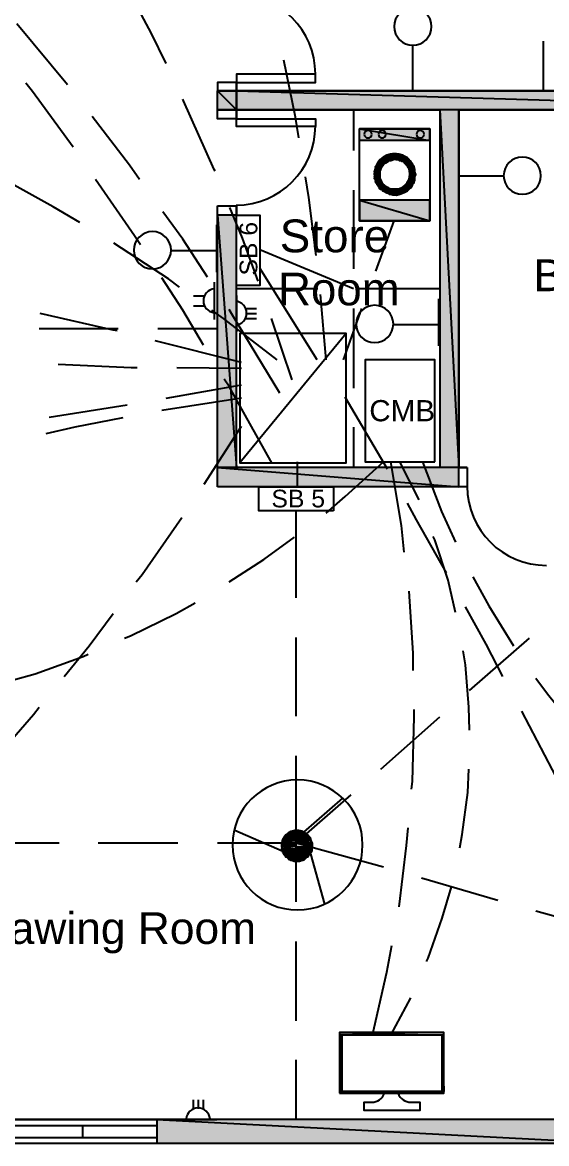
# Model space of a CAD drawing. Header units: millimetres. Extents: x 68 to 342, y 10 to 204.
# Drawn here: x 133.1 to 159.9, y 115.6 to 172.9 of the extents above; entities that cross this region are included whole.
import ezdxf

# ---------------------------------------------------------------- set-up
doc = ezdxf.new("R2010")
doc.units = ezdxf.units.MM
doc.styles.add('Arial$001H0', font='arial.ttf')

msp = doc.modelspace()

# ---------------------------------------------------------------- hatches: boundary and pattern name
at = {"true_color": 0x000008}
h = msp.add_hatch(color=8, dxfattribs=at)
h.paths.add_polyline_path([(144.051, 169.415), (143.077, 169.415), (144.051, 168.442)])
h.paths.add_polyline_path([(143.077, 169.415), (144.051, 168.442), (143.077, 168.442)])
h = msp.add_hatch(color=8, dxfattribs=at)
h.paths.add_polyline_path([(176.648, 169.415), (144.051, 169.415), (176.648, 168.442)])
h.paths.add_polyline_path([(144.051, 169.415), (176.648, 168.442), (144.051, 168.442)])
h = msp.add_hatch(color=8, dxfattribs=at)
h.paths.add_polyline_path([(155.396, 168.442), (154.423, 168.442), (155.396, 150.154)])
h.paths.add_polyline_path([(154.423, 168.442), (155.396, 150.154), (154.423, 150.154)])
at = {"true_color": 0x000007}
h = msp.add_hatch(color=7, dxfattribs=at)
h.paths.add_polyline_path([(153.915, 167.468), (150.316, 167.468), (153.915, 166.875)])
h.paths.add_polyline_path([(150.316, 167.468), (153.915, 166.875), (150.316, 166.875)])
h = msp.add_hatch(color=7, dxfattribs=at)
h.paths.add_polyline_path([(152.221, 166.198), (152.01, 166.198), (152.391, 166.156)])
h.paths.add_polyline_path([(152.01, 166.198), (152.391, 166.156), (151.84, 166.156)])
h = msp.add_hatch(color=7, dxfattribs=at)
h.paths.add_polyline_path([(151.544, 165.648), (151.205, 165.648), (151.459, 165.521)])
h.paths.add_polyline_path([(151.205, 165.648), (151.459, 165.521), (151.163, 165.521)])
h = msp.add_hatch(color=7, dxfattribs=at)
h.paths.add_polyline_path([(151.586, 165.69), (151.248, 165.69), (151.544, 165.648)])
h.paths.add_polyline_path([(151.248, 165.69), (151.544, 165.648), (151.205, 165.648)])
h = msp.add_hatch(color=7, dxfattribs=at)
h.paths.add_polyline_path([(151.671, 165.732), (151.29, 165.732), (151.586, 165.69)])
h.paths.add_polyline_path([(151.29, 165.732), (151.586, 165.69), (151.248, 165.69)])
h = msp.add_hatch(color=7, dxfattribs=at)
h.paths.add_polyline_path([(151.798, 165.817), (151.332, 165.817), (151.671, 165.732)])
h.paths.add_polyline_path([(151.332, 165.817), (151.671, 165.732), (151.29, 165.732)])
h = msp.add_hatch(color=7, dxfattribs=at)
h.paths.add_polyline_path([(151.925, 165.859), (151.375, 165.859), (151.84, 165.859)])
h.paths.add_polyline_path([(151.375, 165.859), (151.84, 165.859), (151.332, 165.859)])
h = msp.add_hatch(color=7, dxfattribs=at)
h.paths.add_polyline_path([(151.84, 165.859), (151.332, 165.859), (151.798, 165.817)])
h.paths.add_polyline_path([(151.332, 165.859), (151.798, 165.817), (151.332, 165.817)])
h = msp.add_hatch(color=7, dxfattribs=at)
h.paths.add_polyline_path([(152.052, 165.902), (151.417, 165.902), (151.925, 165.859)])
h.paths.add_polyline_path([(151.417, 165.902), (151.925, 165.859), (151.375, 165.859)])
h = msp.add_hatch(color=7, dxfattribs=at)
h.paths.add_polyline_path([(152.772, 165.986), (151.502, 165.986), (152.856, 165.902)])
h.paths.add_polyline_path([(151.502, 165.986), (152.856, 165.902), (151.417, 165.902)])
h = msp.add_hatch(color=7, dxfattribs=at)
h.paths.add_polyline_path([(152.602, 166.071), (151.671, 166.071), (152.772, 165.986)])
h.paths.add_polyline_path([(151.671, 166.071), (152.772, 165.986), (151.502, 165.986)])
h = msp.add_hatch(color=7, dxfattribs=at)
h.paths.add_polyline_path([(152.391, 166.156), (151.84, 166.156), (152.602, 166.071)])
h.paths.add_polyline_path([(151.84, 166.156), (152.602, 166.071), (151.671, 166.071)])
h = msp.add_hatch(color=7, dxfattribs=at)
h.paths.add_polyline_path([(152.856, 165.902), (152.179, 165.902), (152.856, 165.859)])
h.paths.add_polyline_path([(152.179, 165.902), (152.856, 165.859), (152.348, 165.859)])
h = msp.add_hatch(color=7, dxfattribs=at)
h.paths.add_polyline_path([(152.856, 165.859), (152.348, 165.859), (152.899, 165.859)])
h.paths.add_polyline_path([(152.348, 165.859), (152.899, 165.859), (152.391, 165.859)])
h = msp.add_hatch(color=7, dxfattribs=at)
h.paths.add_polyline_path([(152.899, 165.859), (152.391, 165.859), (152.941, 165.817)])
h.paths.add_polyline_path([(152.391, 165.859), (152.941, 165.817), (152.475, 165.817)])
h = msp.add_hatch(color=7, dxfattribs=at)
h.paths.add_polyline_path([(152.941, 165.817), (152.475, 165.817), (152.983, 165.732)])
h.paths.add_polyline_path([(152.475, 165.817), (152.983, 165.732), (152.602, 165.732)])
h = msp.add_hatch(color=7, dxfattribs=at)
h.paths.add_polyline_path([(152.983, 165.732), (152.602, 165.732), (153.026, 165.69)])
h.paths.add_polyline_path([(152.602, 165.732), (153.026, 165.69), (152.645, 165.69)])
h = msp.add_hatch(color=7, dxfattribs=at)
h.paths.add_polyline_path([(153.026, 165.69), (152.645, 165.69), (153.026, 165.648)])
h.paths.add_polyline_path([(152.645, 165.69), (153.026, 165.648), (152.687, 165.648)])
h = msp.add_hatch(color=7, dxfattribs=at)
h.paths.add_polyline_path([(153.026, 165.648), (152.687, 165.648), (153.11, 165.521)])
h.paths.add_polyline_path([(152.687, 165.648), (153.11, 165.521), (152.772, 165.521)])
h = msp.add_hatch(color=7, dxfattribs=at)
h.paths.add_polyline_path([(151.417, 165.394), (151.121, 165.394), (151.375, 165.309)])
h.paths.add_polyline_path([(151.121, 165.394), (151.375, 165.309), (151.078, 165.309)])
h = msp.add_hatch(color=7, dxfattribs=at)
h.paths.add_polyline_path([(151.375, 165.309), (151.078, 165.309), (151.375, 165.267)])
h.paths.add_polyline_path([(151.078, 165.309), (151.375, 165.267), (151.078, 165.267)])
h = msp.add_hatch(color=7, dxfattribs=at)
h.paths.add_polyline_path([(151.375, 165.267), (151.078, 165.267), (151.375, 165.14)])
h.paths.add_polyline_path([(151.078, 165.267), (151.375, 165.14), (151.078, 165.14)])
h = msp.add_hatch(color=7, dxfattribs=at)
h.paths.add_polyline_path([(151.375, 165.14), (151.078, 165.14), (151.375, 165.013)])
h.paths.add_polyline_path([(151.078, 165.14), (151.375, 165.013), (151.078, 165.013)])
h = msp.add_hatch(color=7, dxfattribs=at)
h.paths.add_polyline_path([(151.459, 165.521), (151.163, 165.521)])
h.paths.add_polyline_path([(151.163, 165.521), (151.459, 165.521), (151.121, 165.521)])
h = msp.add_hatch(color=7, dxfattribs=at)
h.paths.add_polyline_path([(151.459, 165.521), (151.121, 165.521), (151.417, 165.394)])
h.paths.add_polyline_path([(151.121, 165.521), (151.417, 165.394), (151.121, 165.394)])
h = msp.add_hatch(color=7, dxfattribs=at)
h.paths.add_polyline_path([(153.11, 165.521), (152.772, 165.521), (153.153, 165.394)])
h.paths.add_polyline_path([(152.772, 165.521), (153.153, 165.394), (152.856, 165.394)])
h = msp.add_hatch(color=7, dxfattribs=at)
h.paths.add_polyline_path([(153.153, 165.394), (152.856, 165.394), (153.153, 165.309)])
h.paths.add_polyline_path([(152.856, 165.394), (153.153, 165.309), (152.856, 165.309)])
h = msp.add_hatch(color=7, dxfattribs=at)
h.paths.add_polyline_path([(153.153, 165.309), (152.856, 165.309), (153.153, 165.267)])
h.paths.add_polyline_path([(152.856, 165.309), (153.153, 165.267), (152.856, 165.267)])
h = msp.add_hatch(color=7, dxfattribs=at)
h.paths.add_polyline_path([(153.153, 165.267), (152.856, 165.267), (153.195, 165.14)])
h.paths.add_polyline_path([(152.856, 165.267), (153.195, 165.14), (152.899, 165.14)])
h = msp.add_hatch(color=7, dxfattribs=at)
h.paths.add_polyline_path([(153.195, 165.14), (152.899, 165.14), (153.153, 165.013)])
h.paths.add_polyline_path([(152.899, 165.14), (153.153, 165.013), (152.856, 165.013)])
h = msp.add_hatch(color=7, dxfattribs=at)
h.paths.add_polyline_path([(151.375, 165.013), (151.078, 165.013), (151.375, 164.928)])
h.paths.add_polyline_path([(151.078, 165.013), (151.375, 164.928), (151.078, 164.928)])
h = msp.add_hatch(color=7, dxfattribs=at)
h.paths.add_polyline_path([(151.375, 164.928), (151.078, 164.928), (151.417, 164.843)])
h.paths.add_polyline_path([(151.078, 164.928), (151.417, 164.843), (151.121, 164.843)])
h = msp.add_hatch(color=7, dxfattribs=at)
h.paths.add_polyline_path([(151.417, 164.843), (151.121, 164.843), (151.459, 164.759)])
h.paths.add_polyline_path([(151.121, 164.843), (151.459, 164.759), (151.121, 164.759)])
h = msp.add_hatch(color=7, dxfattribs=at)
h.paths.add_polyline_path([(151.459, 164.759), (151.121, 164.759), (151.459, 164.716)])
h.paths.add_polyline_path([(151.121, 164.759), (151.459, 164.716), (151.163, 164.716)])
h = msp.add_hatch(color=7, dxfattribs=at)
h.paths.add_polyline_path([(151.459, 164.716), (151.163, 164.716), (151.544, 164.632)])
h.paths.add_polyline_path([(151.163, 164.716), (151.544, 164.632), (151.205, 164.632)])
h = msp.add_hatch(color=7, dxfattribs=at)
h.paths.add_polyline_path([(151.544, 164.632), (151.205, 164.632), (151.586, 164.589)])
h.paths.add_polyline_path([(151.205, 164.632), (151.586, 164.589), (151.248, 164.589)])
h = msp.add_hatch(color=7, dxfattribs=at)
h.paths.add_polyline_path([(151.586, 164.589), (151.248, 164.589), (151.671, 164.505)])
h.paths.add_polyline_path([(151.248, 164.589), (151.671, 164.505), (151.29, 164.505)])
h = msp.add_hatch(color=7, dxfattribs=at)
h.paths.add_polyline_path([(151.671, 164.505), (151.29, 164.505), (151.798, 164.462)])
h.paths.add_polyline_path([(151.29, 164.505), (151.798, 164.462), (151.332, 164.462)])
h = msp.add_hatch(color=7, dxfattribs=at)
h.paths.add_polyline_path([(151.798, 164.462), (151.332, 164.462), (151.84, 164.42)])
h.paths.add_polyline_path([(151.332, 164.462), (151.84, 164.42), (151.332, 164.42)])
h = msp.add_hatch(color=7, dxfattribs=at)
h.paths.add_polyline_path([(152.941, 164.462), (152.475, 164.462), (152.899, 164.42)])
h.paths.add_polyline_path([(152.475, 164.462), (152.899, 164.42), (152.391, 164.42)])
h = msp.add_hatch(color=7, dxfattribs=at)
h.paths.add_polyline_path([(152.983, 164.505), (152.602, 164.505), (152.941, 164.462)])
h.paths.add_polyline_path([(152.602, 164.505), (152.941, 164.462), (152.475, 164.462)])
h = msp.add_hatch(color=7, dxfattribs=at)
h.paths.add_polyline_path([(153.026, 164.589), (152.645, 164.589), (152.983, 164.505)])
h.paths.add_polyline_path([(152.645, 164.589), (152.983, 164.505), (152.602, 164.505)])
h = msp.add_hatch(color=7, dxfattribs=at)
h.paths.add_polyline_path([(153.026, 164.632), (152.687, 164.632), (153.026, 164.589)])
h.paths.add_polyline_path([(152.687, 164.632), (153.026, 164.589), (152.645, 164.589)])
h = msp.add_hatch(color=7, dxfattribs=at)
h.paths.add_polyline_path([(153.11, 164.716), (152.772, 164.716), (153.026, 164.632)])
h.paths.add_polyline_path([(152.772, 164.716), (153.026, 164.632), (152.687, 164.632)])
h = msp.add_hatch(color=7, dxfattribs=at)
h.paths.add_polyline_path([(153.153, 164.843), (152.856, 164.843), (153.11, 164.759)])
h.paths.add_polyline_path([(152.856, 164.843), (153.11, 164.759), (152.772, 164.759)])
h = msp.add_hatch(color=7, dxfattribs=at)
h.paths.add_polyline_path([(153.11, 164.759), (152.772, 164.759), (153.11, 164.716)])
h.paths.add_polyline_path([(152.772, 164.759), (153.11, 164.716), (152.772, 164.716)])
h = msp.add_hatch(color=7, dxfattribs=at)
h.paths.add_polyline_path([(153.153, 165.013), (152.856, 165.013), (153.153, 164.928)])
h.paths.add_polyline_path([(152.856, 165.013), (153.153, 164.928), (152.856, 164.928)])
h = msp.add_hatch(color=7, dxfattribs=at)
h.paths.add_polyline_path([(153.153, 164.928), (152.856, 164.928), (153.153, 164.843)])
h.paths.add_polyline_path([(152.856, 164.928), (153.153, 164.843), (152.856, 164.843)])
h = msp.add_hatch(color=7, dxfattribs=at)
h.paths.add_polyline_path([(151.84, 164.42), (151.332, 164.42), (151.925, 164.378)])
h.paths.add_polyline_path([(151.332, 164.42), (151.925, 164.378), (151.375, 164.378)])
h = msp.add_hatch(color=7, dxfattribs=at)
h.paths.add_polyline_path([(151.925, 164.378), (151.375, 164.378), (152.052, 164.378)])
h.paths.add_polyline_path([(151.375, 164.378), (152.052, 164.378), (151.417, 164.378)])
h = msp.add_hatch(color=7, dxfattribs=at)
h.paths.add_polyline_path([(152.856, 164.378), (151.417, 164.378), (152.772, 164.293)])
h.paths.add_polyline_path([(151.417, 164.378), (152.772, 164.293), (151.502, 164.293)])
h = msp.add_hatch(color=7, dxfattribs=at)
h.paths.add_polyline_path([(152.772, 164.293), (151.502, 164.293), (152.602, 164.208)])
h.paths.add_polyline_path([(151.502, 164.293), (152.602, 164.208), (151.671, 164.208)])
h = msp.add_hatch(color=7, dxfattribs=at)
h.paths.add_polyline_path([(152.602, 164.208), (151.671, 164.208), (152.391, 164.124)])
h.paths.add_polyline_path([(151.671, 164.208), (152.391, 164.124), (151.84, 164.124)])
h = msp.add_hatch(color=7, dxfattribs=at)
h.paths.add_polyline_path([(152.391, 164.124), (151.84, 164.124), (152.221, 164.081)])
h.paths.add_polyline_path([(151.84, 164.124), (152.221, 164.081), (152.01, 164.081)])
h = msp.add_hatch(color=7, dxfattribs=at)
h.paths.add_polyline_path([(152.856, 164.378), (152.348, 164.378)])
h.paths.add_polyline_path([(152.348, 164.378), (152.856, 164.378), (152.179, 164.378)])
h = msp.add_hatch(color=7, dxfattribs=at)
h.paths.add_polyline_path([(152.899, 164.42), (152.391, 164.42), (152.856, 164.378)])
h.paths.add_polyline_path([(152.391, 164.42), (152.856, 164.378), (152.348, 164.378)])
h = msp.add_hatch(color=7, dxfattribs=at)
h.paths.add_polyline_path([(153.915, 163.827), (150.316, 163.827), (153.915, 162.769)])
h.paths.add_polyline_path([(150.316, 163.827), (153.915, 162.769), (150.316, 162.769)])
at = {"true_color": 0x000008}
h = msp.add_hatch(color=8, dxfattribs=at)
h.paths.add_polyline_path([(144.051, 163.065), (143.077, 163.065), (144.051, 150.154)])
h.paths.add_polyline_path([(143.077, 163.065), (144.051, 150.154), (143.077, 150.154)])
h = msp.add_hatch(color=8, dxfattribs=at)
h.paths.add_polyline_path([(155.396, 150.154), (143.077, 150.154), (155.396, 149.18)])
h.paths.add_polyline_path([(143.077, 150.154), (155.396, 149.18), (143.077, 149.18)])
at = {"true_color": 0x000007}
h = msp.add_hatch(color=7, dxfattribs=at)
h.paths.add_polyline_path([(147.099, 131.231), (146.464, 131.231), (147.099, 131.146)])
h.paths.add_polyline_path([(146.464, 131.231), (147.099, 131.146), (146.422, 131.146)])
h = msp.add_hatch(color=7, dxfattribs=at)
h.paths.add_polyline_path([(147.099, 131.315), (146.549, 131.315), (147.099, 131.273)])
h.paths.add_polyline_path([(146.549, 131.315), (147.099, 131.273), (146.464, 131.273)])
h = msp.add_hatch(color=7, dxfattribs=at)
h.paths.add_polyline_path([(147.099, 131.273), (146.464, 131.273), (147.099, 131.231)])
h.paths.add_polyline_path([(146.464, 131.273), (147.099, 131.231), (146.464, 131.231)])
h = msp.add_hatch(color=7, dxfattribs=at)
h.paths.add_polyline_path([(147.099, 131.358), (146.591, 131.358), (147.099, 131.315)])
h.paths.add_polyline_path([(146.591, 131.358), (147.099, 131.315), (146.549, 131.315)])
h = msp.add_hatch(color=7, dxfattribs=at)
h.paths.add_polyline_path([(147.099, 131.485), (146.676, 131.485), (147.099, 131.358)])
h.paths.add_polyline_path([(146.676, 131.485), (147.099, 131.358), (146.591, 131.358)])
h = msp.add_hatch(color=7, dxfattribs=at)
h.paths.add_polyline_path([(147.099, 131.527), (146.803, 131.527), (147.099, 131.485)])
h.paths.add_polyline_path([(146.803, 131.527), (147.099, 131.485), (146.676, 131.485)])
h = msp.add_hatch(color=7, dxfattribs=at)
h.paths.add_polyline_path([(147.099, 131.569), (146.972, 131.569), (147.099, 131.527)])
h.paths.add_polyline_path([(146.972, 131.569), (147.099, 131.527), (146.803, 131.527)])
h = msp.add_hatch(color=7, dxfattribs=at)
h.paths.add_polyline_path([(147.099, 131.612), (147.014, 131.612), (147.099, 131.569)])
h.paths.add_polyline_path([(147.014, 131.612), (147.099, 131.569), (146.972, 131.569)])
h = msp.add_hatch(color=7, dxfattribs=at)
h.paths.add_polyline_path([(147.226, 131.612), (147.099, 131.612), (147.395, 131.569)])
h.paths.add_polyline_path([(147.099, 131.612), (147.395, 131.569), (147.099, 131.569)])
h = msp.add_hatch(color=7, dxfattribs=at)
h.paths.add_polyline_path([(147.395, 131.569), (147.099, 131.569), (147.522, 131.485)])
h.paths.add_polyline_path([(147.099, 131.569), (147.522, 131.485), (147.099, 131.485)])
h = msp.add_hatch(color=7, dxfattribs=at)
h.paths.add_polyline_path([(147.522, 131.485), (147.099, 131.485), (147.607, 131.442)])
h.paths.add_polyline_path([(147.099, 131.485), (147.607, 131.442), (147.099, 131.442)])
h = msp.add_hatch(color=7, dxfattribs=at)
h.paths.add_polyline_path([(147.607, 131.442), (147.099, 131.442), (147.565, 131.358)])
h.paths.add_polyline_path([(147.099, 131.442), (147.565, 131.358), (147.099, 131.358)])
h = msp.add_hatch(color=7, dxfattribs=at)
h.paths.add_polyline_path([(147.565, 131.358), (147.099, 131.358), (147.522, 131.315)])
h.paths.add_polyline_path([(147.099, 131.358), (147.522, 131.315), (147.099, 131.315)])
h = msp.add_hatch(color=7, dxfattribs=at)
h.paths.add_polyline_path([(147.522, 131.315), (147.099, 131.315), (147.438, 131.273)])
h.paths.add_polyline_path([(147.099, 131.315), (147.438, 131.273), (147.099, 131.273)])
h = msp.add_hatch(color=7, dxfattribs=at)
h.paths.add_polyline_path([(147.438, 131.273), (147.099, 131.273), (147.395, 131.231)])
h.paths.add_polyline_path([(147.099, 131.273), (147.395, 131.231), (147.099, 131.231)])
h = msp.add_hatch(color=7, dxfattribs=at)
h.paths.add_polyline_path([(147.395, 131.231), (147.099, 131.231), (147.268, 131.146)])
h.paths.add_polyline_path([(147.099, 131.231), (147.268, 131.146), (147.099, 131.146)])
h = msp.add_hatch(color=7, dxfattribs=at)
h.paths.add_polyline_path([(147.819, 131.231), (147.395, 131.231), (147.861, 131.104)])
h.paths.add_polyline_path([(147.395, 131.231), (147.861, 131.104), (147.226, 131.104)])
h = msp.add_hatch(color=7, dxfattribs=at)
h.paths.add_polyline_path([(147.734, 131.315), (147.522, 131.315), (147.819, 131.231)])
h.paths.add_polyline_path([(147.522, 131.315), (147.819, 131.231), (147.395, 131.231)])
h = msp.add_hatch(color=7, dxfattribs=at)
h.paths.add_polyline_path([(147.692, 131.358), (147.565, 131.358), (147.734, 131.315)])
h.paths.add_polyline_path([(147.565, 131.358), (147.734, 131.315), (147.522, 131.315)])
for points in [[(147.607, 131.442), (147.692, 131.358), (147.565, 131.358)], [(147.099, 131.104), (147.226, 131.104), (147.099, 130.977)], [(147.226, 130.977), (147.903, 130.977), (147.903, 130.807)]]:
    msp.add_hatch(color=7, dxfattribs=at).paths.add_polyline_path(points)
h = msp.add_hatch(color=7, dxfattribs=at)
h.paths.add_polyline_path([(147.099, 130.977), (146.379, 130.977)])
h.paths.add_polyline_path([(146.379, 130.977), (147.099, 130.977), (146.337, 130.977)])
h = msp.add_hatch(color=7, dxfattribs=at)
h.paths.add_polyline_path([(147.099, 130.977), (146.337, 130.977), (147.099, 130.892)])
h.paths.add_polyline_path([(146.337, 130.977), (147.099, 130.892), (146.337, 130.892)])
h = msp.add_hatch(color=7, dxfattribs=at)
h.paths.add_polyline_path([(147.099, 130.892), (146.337, 130.892), (147.099, 130.807)])
h.paths.add_polyline_path([(146.337, 130.892), (147.099, 130.807), (146.337, 130.807)])
h = msp.add_hatch(color=7, dxfattribs=at)
h.paths.add_polyline_path([(147.099, 130.807), (146.337, 130.807), (147.099, 130.68)])
h.paths.add_polyline_path([(146.337, 130.807), (147.099, 130.68), (146.337, 130.68)])
h = msp.add_hatch(color=7, dxfattribs=at)
h.paths.add_polyline_path([(147.099, 130.68), (146.337, 130.68), (147.099, 130.596)])
h.paths.add_polyline_path([(146.337, 130.68), (147.099, 130.596), (146.379, 130.596)])
h = msp.add_hatch(color=7, dxfattribs=at)
h.paths.add_polyline_path([(147.099, 131.146), (146.422, 131.146), (147.099, 131.104)])
h.paths.add_polyline_path([(146.422, 131.146), (147.099, 131.104), (146.379, 131.104)])
h = msp.add_hatch(color=7, dxfattribs=at)
h.paths.add_polyline_path([(147.099, 131.104), (146.379, 131.104), (147.099, 130.977)])
h.paths.add_polyline_path([(146.379, 131.104), (147.099, 130.977), (146.379, 130.977)])
h = msp.add_hatch(color=7, dxfattribs=at)
h.paths.add_polyline_path([(147.268, 131.146), (147.099, 131.146), (147.226, 131.104)])
h.paths.add_polyline_path([(147.099, 131.146), (147.226, 131.104), (147.099, 131.104)])
h = msp.add_hatch(color=7, dxfattribs=at)
h.paths.add_polyline_path([(147.861, 131.104), (147.226, 131.104), (147.903, 130.977)])
h.paths.add_polyline_path([(147.226, 131.104), (147.903, 130.977), (147.099, 130.977)])
h = msp.add_hatch(color=7, dxfattribs=at)
h.paths.add_polyline_path([(147.903, 130.977), (147.099, 130.977)])
h.paths.add_polyline_path([(147.099, 130.977), (147.903, 130.977), (147.226, 130.977)])
h = msp.add_hatch(color=7, dxfattribs=at)
h.paths.add_polyline_path([(147.226, 130.977), (147.099, 130.977), (147.903, 130.765)])
h.paths.add_polyline_path([(147.099, 130.977), (147.903, 130.765), (147.099, 130.765)])
h = msp.add_hatch(color=7, dxfattribs=at)
h.paths.add_polyline_path([(147.903, 130.765), (147.099, 130.765), (147.903, 130.68)])
h.paths.add_polyline_path([(147.099, 130.765), (147.903, 130.68), (147.099, 130.68)])
h = msp.add_hatch(color=7, dxfattribs=at)
h.paths.add_polyline_path([(147.903, 130.68), (147.099, 130.68), (147.903, 130.596)])
h.paths.add_polyline_path([(147.099, 130.68), (147.903, 130.596), (147.099, 130.596)])
h = msp.add_hatch(color=7, dxfattribs=at)
h.paths.add_polyline_path([(147.226, 130.977), (147.692, 130.807), (147.903, 130.807)])
h.paths.add_polyline_path([(147.692, 130.807), (147.903, 130.807), (147.903, 130.765)])
h = msp.add_hatch(color=7, dxfattribs=at)
h.paths.add_polyline_path([(147.099, 130.596), (146.379, 130.596), (147.099, 130.511)])
h.paths.add_polyline_path([(146.379, 130.596), (147.099, 130.511), (146.422, 130.511)])
h = msp.add_hatch(color=7, dxfattribs=at)
h.paths.add_polyline_path([(147.099, 130.511), (146.422, 130.511), (147.099, 130.469)])
h.paths.add_polyline_path([(146.422, 130.511), (147.099, 130.469), (146.422, 130.469)])
h = msp.add_hatch(color=7, dxfattribs=at)
h.paths.add_polyline_path([(147.099, 130.469), (146.422, 130.469), (147.099, 130.384)])
h.paths.add_polyline_path([(146.422, 130.469), (147.099, 130.384), (146.464, 130.384)])
h = msp.add_hatch(color=7, dxfattribs=at)
h.paths.add_polyline_path([(147.099, 130.384), (146.464, 130.384), (147.099, 130.342)])
h.paths.add_polyline_path([(146.464, 130.384), (147.099, 130.342), (146.506, 130.342)])
h = msp.add_hatch(color=7, dxfattribs=at)
h.paths.add_polyline_path([(147.099, 130.342), (146.506, 130.342), (147.099, 130.257)])
h.paths.add_polyline_path([(146.506, 130.342), (147.099, 130.257), (146.549, 130.257)])
h = msp.add_hatch(color=7, dxfattribs=at)
h.paths.add_polyline_path([(147.099, 130.257), (146.549, 130.257)])
h.paths.add_polyline_path([(146.549, 130.257), (147.099, 130.257), (146.591, 130.257)])
h = msp.add_hatch(color=7, dxfattribs=at)
h.paths.add_polyline_path([(147.099, 130.257), (146.591, 130.257), (147.099, 130.172)])
h.paths.add_polyline_path([(146.591, 130.257), (147.099, 130.172), (146.676, 130.172)])
h = msp.add_hatch(color=7, dxfattribs=at)
h.paths.add_polyline_path([(147.099, 130.172), (146.676, 130.172), (147.099, 130.13)])
h.paths.add_polyline_path([(146.676, 130.172), (147.099, 130.13), (146.718, 130.13)])
h = msp.add_hatch(color=7, dxfattribs=at)
h.paths.add_polyline_path([(147.099, 130.13), (146.718, 130.13), (147.099, 130.088)])
h.paths.add_polyline_path([(146.718, 130.13), (147.099, 130.088), (146.803, 130.088)])
h = msp.add_hatch(color=7, dxfattribs=at)
h.paths.add_polyline_path([(147.099, 130.088), (146.803, 130.088)])
h.paths.add_polyline_path([(146.803, 130.088), (147.099, 130.088), (146.845, 130.088)])
h = msp.add_hatch(color=7, dxfattribs=at)
h.paths.add_polyline_path([(147.099, 130.088), (146.845, 130.088), (147.099, 130.045)])
h.paths.add_polyline_path([(146.845, 130.088), (147.099, 130.045), (146.972, 130.045)])
h = msp.add_hatch(color=7, dxfattribs=at)
h.paths.add_polyline_path([(147.903, 130.596), (147.099, 130.596), (147.861, 130.511)])
h.paths.add_polyline_path([(147.099, 130.596), (147.861, 130.511), (147.099, 130.511)])
h = msp.add_hatch(color=7, dxfattribs=at)
h.paths.add_polyline_path([(147.861, 130.511), (147.099, 130.511), (147.819, 130.469)])
h.paths.add_polyline_path([(147.099, 130.511), (147.819, 130.469), (147.099, 130.469)])
h = msp.add_hatch(color=7, dxfattribs=at)
h.paths.add_polyline_path([(147.819, 130.469), (147.099, 130.469), (147.776, 130.384)])
h.paths.add_polyline_path([(147.099, 130.469), (147.776, 130.384), (147.099, 130.384)])
h = msp.add_hatch(color=7, dxfattribs=at)
h.paths.add_polyline_path([(147.776, 130.384), (147.099, 130.384), (147.734, 130.342)])
h.paths.add_polyline_path([(147.099, 130.384), (147.734, 130.342), (147.099, 130.342)])
h = msp.add_hatch(color=7, dxfattribs=at)
h.paths.add_polyline_path([(147.734, 130.342), (147.099, 130.342), (147.692, 130.257)])
h.paths.add_polyline_path([(147.099, 130.342), (147.692, 130.257), (147.099, 130.257)])
h = msp.add_hatch(color=7, dxfattribs=at)
h.paths.add_polyline_path([(147.649, 130.257), (147.099, 130.257)])
h.paths.add_polyline_path([(147.649, 130.257), (147.099, 130.257), (147.692, 130.257)])
h = msp.add_hatch(color=7, dxfattribs=at)
h.paths.add_polyline_path([(147.649, 130.257), (147.099, 130.257), (147.565, 130.172)])
h.paths.add_polyline_path([(147.099, 130.257), (147.565, 130.172), (147.099, 130.172)])
h = msp.add_hatch(color=7, dxfattribs=at)
h.paths.add_polyline_path([(147.565, 130.172), (147.099, 130.172), (147.522, 130.13)])
h.paths.add_polyline_path([(147.099, 130.172), (147.522, 130.13), (147.099, 130.13)])
h = msp.add_hatch(color=7, dxfattribs=at)
h.paths.add_polyline_path([(147.522, 130.13), (147.099, 130.13), (147.438, 130.088)])
h.paths.add_polyline_path([(147.099, 130.13), (147.438, 130.088), (147.099, 130.088)])
h = msp.add_hatch(color=7, dxfattribs=at)
h.paths.add_polyline_path([(147.395, 130.088), (147.099, 130.088)])
h.paths.add_polyline_path([(147.395, 130.088), (147.099, 130.088), (147.438, 130.088)])
h = msp.add_hatch(color=7, dxfattribs=at)
h.paths.add_polyline_path([(147.395, 130.088), (147.099, 130.088), (147.268, 130.045)])
h.paths.add_polyline_path([(147.099, 130.088), (147.268, 130.045), (147.099, 130.045)])
h = msp.add_hatch(color=7, dxfattribs=at)
h.paths.add_polyline_path([(147.099, 130.045), (146.972, 130.045)])
h.paths.add_polyline_path([(146.972, 130.045), (147.099, 130.045), (147.014, 130.045)])
h = msp.add_hatch(color=7, dxfattribs=at)
h.paths.add_polyline_path([(154.634, 121.282), (149.3, 121.282), (154.634, 121.155)])
h.paths.add_polyline_path([(149.3, 121.282), (154.634, 121.155), (149.3, 121.155)])
h = msp.add_hatch(color=7, dxfattribs=at)
h.paths.add_polyline_path([(149.427, 121.155), (149.3, 121.155), (149.427, 118.277)])
h.paths.add_polyline_path([(149.3, 121.155), (149.427, 118.277), (149.3, 118.277)])
h = msp.add_hatch(color=7, dxfattribs=at)
h.paths.add_polyline_path([(154.634, 121.155), (154.55, 121.155), (154.634, 118.277)])
h.paths.add_polyline_path([(154.55, 121.155), (154.634, 118.277), (154.55, 118.277)])
h = msp.add_hatch(color=7, dxfattribs=at)
h.paths.add_polyline_path([(154.634, 118.277), (149.3, 118.277), (154.634, 118.192)])
h.paths.add_polyline_path([(149.3, 118.277), (154.634, 118.192), (149.3, 118.192)])
at = {"true_color": 0x000008}
h = msp.add_hatch(color=8, dxfattribs=at)
h.paths.add_polyline_path([(163.524, 116.837), (139.987, 116.837), (163.524, 115.61)])
h.paths.add_polyline_path([(139.987, 116.837), (163.524, 115.61), (139.987, 115.61)])

# ---------------------------------------------------------------- linework, layer by layer
at = {"color": 1, "linetype": 'Continuous', "lineweight": 25, "true_color": 0x000001}
for p, q in [((135.415, 169.712), (132.833, 172.844)), ((151.163, 160.187), (152.094, 162.769)), ((148.157, 155.657), (145.236, 160.356)), ((148.623, 155.657), (148.327, 159.001)), ((149.512, 155.657), (150.443, 158.282)), ((146.887, 154.641), (145.829, 157.774)), ((144.305, 155.53), (139.902, 156.631)), ((141.003, 155.276), (144.305, 155.234)), ((140.453, 153.71), (144.305, 154.387)), ((144.305, 153.71), (140.241, 153.075)), ((151.756, 150.069), (149.597, 153.752)), ((134.484, 152.736), (138.463, 153.371)), ((142.4, 149.307), (144.305, 152.27)), ((147.141, 150.45), (147.141, 149.18))]:
    msp.add_line(p, q, dxfattribs=at)
at = {"color": 5, "linetype": 'Continuous', "lineweight": 25, "true_color": 0x000005}
for p, q in [((159.714, 169.415), (159.714, 171.955)), ((150.02, 168.442), (150.02, 166.367)), ((150.02, 164.335), (150.02, 160.314)), ((150.02, 159.298), (145.236, 161.287)), ((148.2, 159.298), (144.051, 159.298)), ((154.423, 159.298), (150.232, 159.298)), ((150.02, 158.282), (150.02, 154.218)), ((133.976, 157.266), (137.997, 157.266)), ((140.029, 157.266), (143.077, 157.266)), ((150.02, 152.228), (150.02, 150.154)), ((147.099, 143.507), (147.099, 147.952)), ((147.099, 137.454), (147.099, 141.475)), ((155.947, 138.766), (158.995, 141.433)), ((151.417, 134.744), (154.423, 137.411)), ((147.099, 130.977), (147.099, 135.422)), ((147.099, 130.977), (149.893, 133.432)), ((130.928, 130.977), (134.992, 130.977)), ((136.981, 130.977), (141.045, 130.977)), ((147.099, 127.971), (147.099, 130.977)), ((153.491, 129.199), (157.386, 128.056)), ((159.333, 127.505), (163.228, 126.405)), ((147.099, 121.875), (147.099, 125.939)), ((147.099, 116.837), (147.099, 119.885))]:
    msp.add_line(p, q, dxfattribs=at)
at = {"color": 7, "linetype": 'Continuous', "lineweight": 25, "true_color": 0x000007}
for p, q in [((153.026, 171.701), (153.026, 169.415)), ((143.077, 169.839), (143.077, 169.415)), ((143.077, 167.976), (143.077, 169.415)), ((144.051, 169.415), (175.42, 169.415)), ((151.925, 169.415), (154.338, 169.415)), ((144.051, 168.442), (154.423, 168.442)), ((144.051, 167.595), (144.051, 168.442)), ((154.423, 168.442), (154.423, 150.154)), ((155.396, 168.442), (155.396, 150.154)), ((155.396, 166.156), (155.396, 163.743)), ((157.682, 165.055), (155.396, 165.055)), ((143.077, 149.18), (143.077, 163.531)), ((144.051, 150.154), (144.051, 163.531)), ((143.035, 160.144), (143.035, 162.557)), ((140.749, 161.245), (143.035, 161.245)), ((142.908, 159.636), (142.908, 157.731)), ((142.4, 158.917), (141.85, 158.917)), ((144.051, 158.959), (144.051, 157.096)), ((154.38, 156.377), (154.38, 158.79)), ((142.4, 158.409), (141.85, 158.409)), ((144.517, 158.282), (145.067, 158.282)), ((144.517, 157.774), (145.067, 157.774)), ((144.601, 158.028), (145.067, 158.028)), ((152.094, 157.477), (154.38, 157.477)), ((154.423, 150.154), (144.051, 150.154)), ((155.82, 150.154), (155.396, 150.154)), ((155.82, 149.18), (143.077, 149.18)), ((147.48, 131.527), (149.47, 133.263)), ((146.379, 130.553), (143.966, 131.612)), ((147.819, 130.426), (148.538, 127.844)), ((141.85, 117.345), (141.85, 117.853)), ((142.104, 117.388), (142.104, 117.853)), ((142.358, 117.345), (142.358, 117.853)), ((141.172, 116.837), (143.035, 116.837))]:
    msp.add_line(p, q, dxfattribs=at)
at = {"color": 6, "linetype": 'Continuous', "lineweight": 25, "true_color": 0x000006}
for p, q in [((153.364, 148.503), (152.391, 150.45)), ((151.925, 121.155), (152.941, 123.06))]:
    msp.add_line(p, q, dxfattribs=at)
at = {"color": 3, "linetype": 'Continuous', "lineweight": 25, "true_color": 0x000003}
for p, q in [((132.367, 116.541), (139.987, 116.541)), ((136.177, 116.541), (136.177, 115.906)), ((139.987, 115.906), (132.367, 115.906))]:
    msp.add_line(p, q, dxfattribs=at)
at = {"color": 7, "linetype": 'Continuous', "lineweight": 25, "true_color": 0x000007}
for points in [[(144.051, 170.262), (144.051, 169.415), (175.42, 169.415), (175.42, 188.635)], [(155.396, 168.442), (175.42, 168.442), (175.42, 150.154)], [(149.639, 157.012), (144.22, 150.408), (149.639, 150.408), (149.639, 157.012), (144.22, 157.012), (144.22, 150.408)], [(176.648, 128.564), (176.648, 115.61), (77.164, 115.61), (77.164, 153.456)], [(175.42, 128.945), (175.42, 116.837), (118.82, 116.837)], [(152.941, 117.726), (153.407, 117.726), (153.407, 117.303), (150.57, 117.303), (150.57, 117.726), (151.036, 117.726)]]:
    msp.add_lwpolyline(points, dxfattribs=at)
at = {"color": 1, "linetype": 'Continuous', "lineweight": 25, "true_color": 0x000001}
for points in [[(140.453, 170.812), (139.691, 172.379), (138.59, 174.453)], [(147.226, 167.002), (147.057, 168.061), (146.464, 170.982)], [(135.711, 166.537), (133.637, 169.373), (133.298, 169.796)], [(142.95, 165.309), (142.908, 165.394), (141.342, 168.907), (141.299, 168.992)], [(139.098, 164.886), (138.59, 165.605), (136.685, 168.103)], [(136.05, 162.684), (134.695, 163.489), (132.536, 164.674)], [(139.14, 161.541), (138.844, 162.007), (136.854, 164.886)], [(148.115, 160.991), (147.734, 163.954), (147.565, 165.013)], [(145.152, 159.679), (144.347, 161.88), (143.712, 163.446)], [(142.569, 159.89), (141.299, 161.838), (140.283, 163.235)], [(141.13, 159.382), (140.58, 159.806), (137.786, 161.626)], [(142.358, 156.419), (141.299, 158.197), (140.241, 159.848)], [(146.125, 155.657), (143.374, 157.774), (142.781, 158.197)], [(146.252, 153.964), (143.839, 157.943), (143.67, 158.239)], [(137.955, 157.139), (137.743, 157.181), (134.018, 158.028)], [(134.949, 155.445), (138.675, 155.276), (138.971, 155.276)], [(145.871, 150.365), (143.67, 154.302), (143.416, 154.683)], [(138.251, 152.694), (135.796, 152.228), (134.314, 151.889)], [(154.761, 144.777), (153.237, 147.487), (152.772, 148.333)], [(138.929, 144.312), (139.225, 144.693), (141.257, 147.614)], [(135.246, 139.486), (136.516, 141.052), (137.743, 142.703)], [(157.64, 139.486), (156.793, 141.137), (155.735, 143.042)], [(131.351, 134.871), (133.679, 137.538), (133.976, 137.919)], [(160.476, 134.109), (160.18, 134.702), (158.614, 137.708)]]:
    msp.add_lwpolyline(points, dxfattribs=at)
at = {"color": 2, "linetype": 'Continuous', "lineweight": 25, "true_color": 0x000002}
for points in [[(144.051, 169.839), (148.073, 169.839), (148.073, 170.262), (144.051, 170.262)], [(143.077, 169.415), (144.051, 169.415), (144.051, 169.839), (143.077, 169.839)], [(143.077, 168.442), (144.051, 168.442), (144.051, 167.976), (143.077, 167.976)], [(144.051, 167.976), (148.073, 167.976), (148.073, 167.595), (144.051, 167.595)], [(143.077, 163.531), (144.051, 163.531), (144.051, 163.065), (143.077, 163.065)], [(155.82, 150.154), (155.82, 149.18), (155.396, 149.18), (155.396, 150.154)]]:
    msp.add_lwpolyline(points, close=True, dxfattribs=at)
at = {"color": 8, "linetype": 'Continuous', "lineweight": -2, "true_color": 0x000008}
for points in [[(144.051, 169.415), (143.077, 169.415), (144.051, 168.442)], [(176.648, 169.415), (144.051, 169.415), (176.648, 168.442)], [(155.396, 168.442), (154.423, 168.442), (155.396, 150.154)], [(144.051, 163.065), (143.077, 163.065), (144.051, 150.154)], [(155.396, 150.154), (143.077, 150.154), (155.396, 149.18)], [(163.524, 116.837), (139.987, 116.837), (163.524, 115.61)]]:
    msp.add_lwpolyline(points, close=True, dxfattribs=at)
for points in [[(143.077, 169.415), (144.051, 168.442), (143.077, 168.442)], [(144.051, 169.415), (176.648, 168.442), (144.051, 168.442)], [(154.423, 168.442), (155.396, 150.154), (154.423, 150.154)], [(143.077, 163.065), (144.051, 150.154), (143.077, 150.154)], [(143.077, 150.154), (155.396, 149.18), (143.077, 149.18)], [(139.987, 116.837), (163.524, 115.61), (139.987, 115.61)]]:
    msp.add_lwpolyline(points, dxfattribs=at)
at = {"color": 7, "linetype": 'Continuous', "lineweight": 25, "true_color": 0x000007}
for points in [[(144.051, 169.415), (144.051, 168.442), (143.077, 168.442), (143.077, 169.415)], [(150.316, 167.468), (153.915, 167.468), (153.915, 162.769), (150.316, 162.769)], [(150.316, 167.468), (153.915, 167.468), (153.915, 166.875), (150.316, 166.875)], [(150.316, 162.769), (153.915, 162.769), (153.915, 163.827), (150.316, 163.827)], [(144.051, 159.467), (144.051, 163.065), (145.236, 163.065), (145.236, 159.467)], [(154.169, 150.45), (154.169, 155.657), (150.613, 155.657), (150.613, 150.45)], [(149.004, 147.952), (145.194, 147.952), (145.194, 149.18), (149.004, 149.18)], [(149.3, 118.192), (154.634, 118.192), (154.634, 121.282), (149.3, 121.282)], [(149.427, 118.277), (154.55, 118.277), (154.55, 121.155), (149.427, 121.155)]]:
    msp.add_lwpolyline(points, close=True, dxfattribs=at)
at = {"color": 7, "linetype": 'Continuous', "lineweight": -2, "true_color": 0x000007}
for points in [[(153.915, 167.468), (150.316, 167.468), (153.915, 166.875)], [(152.221, 166.198), (152.01, 166.198), (152.391, 166.156)], [(151.544, 165.648), (151.205, 165.648), (151.459, 165.521)], [(151.586, 165.69), (151.248, 165.69), (151.544, 165.648)], [(151.671, 165.732), (151.29, 165.732), (151.586, 165.69)], [(151.84, 165.859), (151.332, 165.859), (151.798, 165.817)], [(151.798, 165.817), (151.332, 165.817), (151.671, 165.732)], [(151.925, 165.859), (151.375, 165.859), (151.84, 165.859)], [(152.052, 165.902), (151.417, 165.902), (151.925, 165.859)], [(152.772, 165.986), (151.502, 165.986), (152.856, 165.902)], [(152.602, 166.071), (151.671, 166.071), (152.772, 165.986)], [(152.391, 166.156), (151.84, 166.156), (152.602, 166.071)], [(152.856, 165.902), (152.179, 165.902), (152.856, 165.859)], [(152.856, 165.859), (152.348, 165.859), (152.899, 165.859)], [(152.899, 165.859), (152.391, 165.859), (152.941, 165.817)], [(152.941, 165.817), (152.475, 165.817), (152.983, 165.732)], [(152.983, 165.732), (152.602, 165.732), (153.026, 165.69)], [(153.026, 165.69), (152.645, 165.69), (153.026, 165.648)], [(153.026, 165.648), (152.687, 165.648), (153.11, 165.521)], [(151.375, 165.309), (151.078, 165.309), (151.375, 165.267)], [(151.375, 165.267), (151.078, 165.267), (151.375, 165.14)], [(151.375, 165.14), (151.078, 165.14), (151.375, 165.013)], [(151.459, 165.521), (151.121, 165.521), (151.417, 165.394)], [(151.417, 165.394), (151.121, 165.394), (151.375, 165.309)], [(151.459, 165.521), (151.163, 165.521)], [(152.772, 165.521), (153.11, 165.521), (153.11, 165.521)], [(153.11, 165.521), (152.772, 165.521), (153.153, 165.394)], [(153.153, 165.394), (152.856, 165.394), (153.153, 165.309)], [(153.153, 165.309), (152.856, 165.309), (153.153, 165.267)], [(153.153, 165.267), (152.856, 165.267), (153.195, 165.14)], [(153.195, 165.14), (152.899, 165.14), (153.153, 165.013)], [(151.375, 165.013), (151.078, 165.013), (151.375, 164.928)], [(151.375, 164.928), (151.078, 164.928), (151.417, 164.843)], [(151.417, 164.843), (151.121, 164.843), (151.459, 164.759)], [(151.459, 164.759), (151.121, 164.759), (151.459, 164.716)], [(151.459, 164.716), (151.163, 164.716), (151.544, 164.632)], [(151.544, 164.632), (151.205, 164.632), (151.586, 164.589)], [(151.586, 164.589), (151.248, 164.589), (151.671, 164.505)], [(151.671, 164.505), (151.29, 164.505), (151.798, 164.462)], [(151.798, 164.462), (151.332, 164.462), (151.84, 164.42)], [(152.941, 164.462), (152.475, 164.462), (152.899, 164.42)], [(152.983, 164.505), (152.602, 164.505), (152.941, 164.462)], [(153.026, 164.589), (152.645, 164.589), (152.983, 164.505)], [(153.026, 164.632), (152.687, 164.632), (153.026, 164.589)], [(153.11, 164.759), (152.772, 164.759), (153.11, 164.716)], [(153.11, 164.716), (152.772, 164.716), (153.026, 164.632)], [(153.153, 165.013), (152.856, 165.013), (153.153, 164.928)], [(153.153, 164.928), (152.856, 164.928), (153.153, 164.843)], [(153.153, 164.843), (152.856, 164.843), (153.11, 164.759)], [(151.84, 164.42), (151.332, 164.42), (151.925, 164.378)], [(151.925, 164.378), (151.375, 164.378), (152.052, 164.378)], [(152.856, 164.378), (151.417, 164.378), (152.772, 164.293)], [(152.772, 164.293), (151.502, 164.293), (152.602, 164.208)], [(152.602, 164.208), (151.671, 164.208), (152.391, 164.124)], [(152.391, 164.124), (151.84, 164.124), (152.221, 164.081)], [(152.856, 164.378), (152.348, 164.378)], [(152.899, 164.42), (152.391, 164.42), (152.856, 164.378)], [(153.915, 163.827), (150.316, 163.827), (153.915, 162.769)], [(147.099, 131.273), (146.464, 131.273), (147.099, 131.231)], [(147.099, 131.231), (146.464, 131.231), (147.099, 131.146)], [(147.099, 131.315), (146.549, 131.315), (147.099, 131.273)], [(147.099, 131.358), (146.591, 131.358), (147.099, 131.315)], [(147.099, 131.485), (146.676, 131.485), (147.099, 131.358)], [(147.099, 131.527), (146.803, 131.527), (147.099, 131.485)], [(147.099, 131.569), (146.972, 131.569), (147.099, 131.527)], [(147.099, 131.612), (147.014, 131.612), (147.099, 131.569)], [(147.226, 131.612), (147.099, 131.612), (147.395, 131.569)], [(147.395, 131.569), (147.099, 131.569), (147.522, 131.485)], [(147.522, 131.485), (147.099, 131.485), (147.607, 131.442)], [(147.607, 131.442), (147.099, 131.442), (147.565, 131.358)], [(147.565, 131.358), (147.099, 131.358), (147.522, 131.315)], [(147.522, 131.315), (147.099, 131.315), (147.438, 131.273)], [(147.438, 131.273), (147.099, 131.273), (147.395, 131.231)], [(147.395, 131.231), (147.099, 131.231), (147.268, 131.146)], [(147.819, 131.231), (147.395, 131.231), (147.861, 131.104)], [(147.734, 131.315), (147.522, 131.315), (147.819, 131.231)], [(147.692, 131.358), (147.565, 131.358), (147.734, 131.315)], [(147.099, 130.977), (146.337, 130.977), (147.099, 130.892)], [(147.099, 130.892), (146.337, 130.892), (147.099, 130.807)], [(147.099, 130.807), (146.337, 130.807), (147.099, 130.68)], [(147.099, 130.68), (146.337, 130.68), (147.099, 130.596)], [(147.099, 131.104), (146.379, 131.104), (147.099, 130.977)], [(147.099, 130.977), (146.379, 130.977)], [(147.099, 131.146), (146.422, 131.146), (147.099, 131.104)], [(147.268, 131.146), (147.099, 131.146), (147.226, 131.104)], [(147.903, 130.977), (147.099, 130.977)], [(147.226, 130.977), (147.099, 130.977), (147.903, 130.765)], [(147.903, 130.765), (147.099, 130.765), (147.903, 130.68)], [(147.903, 130.68), (147.099, 130.68), (147.903, 130.596)], [(147.861, 131.104), (147.226, 131.104), (147.903, 130.977)], [(147.226, 130.977), (147.692, 130.807), (147.903, 130.807)], [(147.099, 130.596), (146.379, 130.596), (147.099, 130.511)], [(147.099, 130.511), (146.422, 130.511), (147.099, 130.469)], [(147.099, 130.469), (146.422, 130.469), (147.099, 130.384)], [(147.099, 130.384), (146.464, 130.384), (147.099, 130.342)], [(147.099, 130.342), (146.506, 130.342), (147.099, 130.257)], [(147.099, 130.257), (146.549, 130.257)], [(147.099, 130.257), (146.591, 130.257), (147.099, 130.172)], [(147.099, 130.172), (146.676, 130.172), (147.099, 130.13)], [(147.099, 130.13), (146.718, 130.13), (147.099, 130.088)], [(147.099, 130.088), (146.803, 130.088)], [(147.099, 130.088), (146.845, 130.088), (147.099, 130.045)], [(147.903, 130.596), (147.099, 130.596), (147.861, 130.511)], [(147.861, 130.511), (147.099, 130.511), (147.819, 130.469)], [(147.819, 130.469), (147.099, 130.469), (147.776, 130.384)], [(147.776, 130.384), (147.099, 130.384), (147.734, 130.342)], [(147.734, 130.342), (147.099, 130.342), (147.692, 130.257)], [(147.649, 130.257), (147.649, 130.257), (147.099, 130.257)], [(147.649, 130.257), (147.099, 130.257), (147.565, 130.172)], [(147.565, 130.172), (147.099, 130.172), (147.522, 130.13)], [(147.522, 130.13), (147.099, 130.13), (147.438, 130.088)], [(147.395, 130.088), (147.395, 130.088), (147.099, 130.088)], [(147.395, 130.088), (147.099, 130.088), (147.268, 130.045)], [(147.099, 130.045), (146.972, 130.045)], [(147.099, 130.045), (147.268, 130.045), (147.268, 130.045)], [(147.268, 130.045), (147.268, 130.045), (147.099, 130.045)], [(147.268, 130.045), (147.099, 130.045)], [(154.634, 121.282), (149.3, 121.282), (154.634, 121.155)], [(149.427, 121.155), (149.3, 121.155), (149.427, 118.277)], [(154.634, 121.155), (154.55, 121.155), (154.634, 118.277)], [(154.634, 118.277), (149.3, 118.277), (154.634, 118.192)]]:
    msp.add_lwpolyline(points, close=True, dxfattribs=at)
for points in [[(150.316, 167.468), (153.915, 166.875), (150.316, 166.875)], [(152.01, 166.198), (152.391, 166.156), (151.84, 166.156)], [(151.205, 165.648), (151.459, 165.521), (151.163, 165.521)], [(151.248, 165.69), (151.544, 165.648), (151.205, 165.648)], [(151.29, 165.732), (151.586, 165.69), (151.248, 165.69)], [(151.332, 165.817), (151.671, 165.732), (151.29, 165.732)], [(151.375, 165.859), (151.84, 165.859), (151.332, 165.859)], [(151.332, 165.859), (151.798, 165.817), (151.332, 165.817)], [(151.417, 165.902), (151.925, 165.859), (151.375, 165.859)], [(151.502, 165.986), (152.856, 165.902), (151.417, 165.902)], [(151.671, 166.071), (152.772, 165.986), (151.502, 165.986)], [(151.84, 166.156), (152.602, 166.071), (151.671, 166.071)], [(152.179, 165.902), (152.856, 165.859), (152.348, 165.859)], [(152.348, 165.859), (152.899, 165.859), (152.391, 165.859)], [(152.391, 165.859), (152.941, 165.817), (152.475, 165.817)], [(152.475, 165.817), (152.983, 165.732), (152.602, 165.732)], [(152.602, 165.732), (153.026, 165.69), (152.645, 165.69)], [(152.645, 165.69), (153.026, 165.648), (152.687, 165.648)], [(152.687, 165.648), (153.11, 165.521), (152.772, 165.521)], [(151.121, 165.394), (151.375, 165.309), (151.078, 165.309)], [(151.078, 165.309), (151.375, 165.267), (151.078, 165.267)], [(151.078, 165.267), (151.375, 165.14), (151.078, 165.14)], [(151.078, 165.14), (151.375, 165.013), (151.078, 165.013)], [(151.163, 165.521), (151.459, 165.521), (151.121, 165.521)], [(151.121, 165.521), (151.417, 165.394), (151.121, 165.394)], [(153.11, 165.521), (153.11, 165.521), (152.772, 165.521)], [(152.772, 165.521), (153.153, 165.394), (152.856, 165.394)], [(152.856, 165.394), (153.153, 165.309), (152.856, 165.309)], [(152.856, 165.309), (153.153, 165.267), (152.856, 165.267)], [(152.856, 165.267), (153.195, 165.14), (152.899, 165.14)], [(152.899, 165.14), (153.153, 165.013), (152.856, 165.013)], [(151.078, 165.013), (151.375, 164.928), (151.078, 164.928)], [(151.078, 164.928), (151.417, 164.843), (151.121, 164.843)], [(151.121, 164.843), (151.459, 164.759), (151.121, 164.759)], [(151.121, 164.759), (151.459, 164.716), (151.163, 164.716)], [(151.163, 164.716), (151.544, 164.632), (151.205, 164.632)], [(151.205, 164.632), (151.586, 164.589), (151.248, 164.589)], [(151.248, 164.589), (151.671, 164.505), (151.29, 164.505)], [(151.29, 164.505), (151.798, 164.462), (151.332, 164.462)], [(151.332, 164.462), (151.84, 164.42), (151.332, 164.42)], [(152.475, 164.462), (152.899, 164.42), (152.391, 164.42)], [(152.602, 164.505), (152.941, 164.462), (152.475, 164.462)], [(152.645, 164.589), (152.983, 164.505), (152.602, 164.505)], [(152.687, 164.632), (153.026, 164.589), (152.645, 164.589)], [(152.772, 164.716), (153.026, 164.632), (152.687, 164.632)], [(152.856, 164.843), (153.11, 164.759), (152.772, 164.759)], [(152.772, 164.759), (153.11, 164.716), (152.772, 164.716)], [(152.856, 165.013), (153.153, 164.928), (152.856, 164.928)], [(152.856, 164.928), (153.153, 164.843), (152.856, 164.843)], [(151.332, 164.42), (151.925, 164.378), (151.375, 164.378)], [(151.375, 164.378), (152.052, 164.378), (151.417, 164.378)], [(151.417, 164.378), (152.772, 164.293), (151.502, 164.293)], [(151.502, 164.293), (152.602, 164.208), (151.671, 164.208)], [(151.671, 164.208), (152.391, 164.124), (151.84, 164.124)], [(151.84, 164.124), (152.221, 164.081), (152.01, 164.081)], [(152.348, 164.378), (152.856, 164.378), (152.179, 164.378)], [(152.391, 164.42), (152.856, 164.378), (152.348, 164.378)], [(150.316, 163.827), (153.915, 162.769), (150.316, 162.769)], [(146.464, 131.231), (147.099, 131.146), (146.422, 131.146)], [(146.549, 131.315), (147.099, 131.273), (146.464, 131.273)], [(146.464, 131.273), (147.099, 131.231), (146.464, 131.231)], [(146.591, 131.358), (147.099, 131.315), (146.549, 131.315)], [(146.676, 131.485), (147.099, 131.358), (146.591, 131.358)], [(146.803, 131.527), (147.099, 131.485), (146.676, 131.485)], [(146.972, 131.569), (147.099, 131.527), (146.803, 131.527)], [(147.014, 131.612), (147.099, 131.569), (146.972, 131.569)], [(147.099, 131.612), (147.014, 131.612), (147.014, 131.612)], [(147.099, 131.612), (147.226, 131.612), (147.226, 131.612)], [(147.099, 131.612), (147.395, 131.569), (147.099, 131.569)], [(147.099, 131.569), (147.522, 131.485), (147.099, 131.485)], [(147.099, 131.485), (147.607, 131.442), (147.099, 131.442)], [(147.099, 131.442), (147.565, 131.358), (147.099, 131.358)], [(147.099, 131.358), (147.522, 131.315), (147.099, 131.315)], [(147.099, 131.315), (147.438, 131.273), (147.099, 131.273)], [(147.099, 131.273), (147.395, 131.231), (147.099, 131.231)], [(147.099, 131.231), (147.268, 131.146), (147.099, 131.146)], [(147.395, 131.231), (147.861, 131.104), (147.226, 131.104)], [(147.522, 131.315), (147.819, 131.231), (147.395, 131.231)], [(147.565, 131.358), (147.734, 131.315), (147.522, 131.315)], [(147.607, 131.442), (147.692, 131.358), (147.565, 131.358)], [(146.379, 130.977), (147.099, 130.977), (146.337, 130.977)], [(146.337, 130.977), (147.099, 130.892), (146.337, 130.892)], [(146.337, 130.892), (147.099, 130.807), (146.337, 130.807)], [(146.337, 130.807), (147.099, 130.68), (146.337, 130.68)], [(146.337, 130.68), (147.099, 130.596), (146.379, 130.596)], [(146.422, 131.146), (147.099, 131.104), (146.379, 131.104)], [(146.379, 131.104), (147.099, 130.977), (146.379, 130.977)], [(147.099, 131.146), (147.226, 131.104), (147.099, 131.104)], [(147.099, 131.104), (147.226, 131.104), (147.099, 130.977)], [(147.226, 131.104), (147.903, 130.977), (147.099, 130.977)], [(147.099, 130.977), (147.226, 130.977), (147.226, 130.977)], [(147.099, 130.977), (147.903, 130.977), (147.226, 130.977)], [(147.099, 130.977), (147.903, 130.765), (147.099, 130.765)], [(147.099, 130.765), (147.903, 130.68), (147.099, 130.68)], [(147.099, 130.68), (147.903, 130.596), (147.099, 130.596)], [(147.226, 130.977), (147.903, 130.977), (147.903, 130.807)], [(147.692, 130.807), (147.903, 130.807), (147.903, 130.765)], [(146.379, 130.596), (147.099, 130.511), (146.422, 130.511)], [(146.422, 130.511), (147.099, 130.469), (146.422, 130.469)], [(146.422, 130.469), (147.099, 130.384), (146.464, 130.384)], [(146.464, 130.384), (147.099, 130.342), (146.506, 130.342)], [(146.506, 130.342), (147.099, 130.257), (146.549, 130.257)], [(146.549, 130.257), (147.099, 130.257), (146.591, 130.257)], [(146.591, 130.257), (147.099, 130.172), (146.676, 130.172)], [(146.676, 130.172), (147.099, 130.13), (146.718, 130.13)], [(146.718, 130.13), (147.099, 130.088), (146.803, 130.088)], [(146.803, 130.088), (147.099, 130.088), (146.845, 130.088)], [(146.845, 130.088), (147.099, 130.045), (146.972, 130.045)], [(147.099, 130.596), (147.861, 130.511), (147.099, 130.511)], [(147.099, 130.511), (147.819, 130.469), (147.099, 130.469)], [(147.099, 130.469), (147.776, 130.384), (147.099, 130.384)], [(147.099, 130.384), (147.734, 130.342), (147.099, 130.342)], [(147.099, 130.342), (147.692, 130.257), (147.099, 130.257)], [(147.649, 130.257), (147.099, 130.257), (147.692, 130.257)], [(147.099, 130.257), (147.565, 130.172), (147.099, 130.172)], [(147.099, 130.172), (147.522, 130.13), (147.099, 130.13)], [(147.099, 130.13), (147.438, 130.088), (147.099, 130.088)], [(147.395, 130.088), (147.099, 130.088), (147.438, 130.088)], [(147.099, 130.088), (147.268, 130.045), (147.099, 130.045)], [(146.972, 130.045), (147.099, 130.045), (147.014, 130.045)], [(147.014, 130.045), (147.099, 130.045), (147.099, 130.045)], [(149.3, 121.282), (154.634, 121.155), (149.3, 121.155)], [(149.3, 121.155), (149.427, 118.277), (149.3, 118.277)], [(154.55, 121.155), (154.634, 118.277), (154.55, 118.277)], [(149.3, 118.277), (154.634, 118.192), (149.3, 118.192)]]:
    msp.add_lwpolyline(points, dxfattribs=at)
at = {"color": 6, "linetype": 'Continuous', "lineweight": 25, "true_color": 0x000006}
for points in [[(148.623, 147.825), (149.597, 148.672), (151.544, 150.45)], [(153.534, 150.45), (154.507, 147.91), (155.227, 146.344)], [(143.67, 144.312), (145.448, 145.455), (147.014, 146.598)], [(155.227, 142.745), (154.846, 144.396), (154.169, 146.471), (154.084, 146.64)], [(156.116, 144.566), (156.92, 143.084), (158.19, 141.052)], [(138.336, 141.433), (138.632, 141.56), (140.961, 142.703), (141.934, 143.253)], [(132.663, 139.316), (133.764, 139.613), (136.219, 140.502), (136.473, 140.629)], [(155.947, 136.734), (155.904, 137.919), (155.735, 140.078), (155.608, 140.798)], [(159.333, 139.401), (159.926, 138.597), (161.619, 136.48), (161.831, 136.226)], [(155.439, 130.723), (155.566, 131.4), (155.862, 133.559), (155.904, 134.744)], [(153.745, 124.923), (153.83, 125.092), (154.55, 127.124), (155.015, 128.733)]]:
    msp.add_lwpolyline(points, dxfattribs=at)
at = {"color": 4, "linetype": 'Continuous', "lineweight": 25, "true_color": 0x000004}
for points in [[(152.602, 145.836), (152.475, 147.19), (151.925, 150.45)], [(153.068, 139.782), (153.068, 140.671), (152.856, 143.846)], [(152.983, 133.728), (153.026, 134.109), (153.11, 137.411), (153.11, 137.792)], [(152.348, 127.717), (152.729, 130.85), (152.814, 131.739)], [(150.994, 121.155), (151.713, 124.373), (151.967, 125.727)]]:
    msp.add_lwpolyline(points, dxfattribs=at)
at = {"color": 5, "linetype": 'Continuous', "lineweight": 25, "true_color": 0x000005}
msp.add_lwpolyline([(143.077, 130.977), (147.099, 130.977), (151.544, 129.749)], dxfattribs=at)
at = {"color": 3, "linetype": 'Continuous', "lineweight": 25, "true_color": 0x000003}
for points in [[(132.367, 115.61), (132.367, 116.837), (139.987, 116.837)], [(139.987, 116.837), (139.987, 115.61), (132.367, 115.61)]]:
    msp.add_lwpolyline(points, dxfattribs=at)
at = {"color": 2, "linetype": 'Continuous', "lineweight": 25, "true_color": 0x000002}
for points in [[(148.073, 170.283), (148.073, 172.516), (146.263, 174.326), (144.03, 174.326)], [(144.03, 163.573), (146.263, 163.573), (148.073, 165.383), (148.073, 167.616)], [(155.82, 149.201), (155.82, 146.968), (157.63, 145.158), (159.863, 145.158)]]:
    msp.add_open_spline(points, degree=3, dxfattribs=at)
at = {"color": 7, "linetype": 'Continuous', "lineweight": 25, "true_color": 0x000007}
for points in [[(153.047, 173.649), (152.521, 173.649), (152.094, 173.222), (152.094, 172.696)], [(153.999, 172.696), (153.999, 173.222), (153.573, 173.649), (153.047, 173.649)], [(152.094, 172.696), (152.094, 172.17), (152.521, 171.744), (153.047, 171.744)], [(153.047, 171.744), (153.573, 171.744), (153.999, 172.17), (153.999, 172.696)], [(150.761, 167.383), (150.656, 167.383), (150.57, 167.298), (150.57, 167.193)], [(150.951, 167.193), (150.951, 167.298), (150.866, 167.383), (150.761, 167.383)], [(151.481, 167.383), (151.375, 167.383), (151.29, 167.298), (151.29, 167.193)], [(151.671, 167.193), (151.671, 167.298), (151.586, 167.383), (151.481, 167.383)], [(153.428, 167.383), (153.323, 167.383), (153.237, 167.298), (153.237, 167.193)], [(153.618, 167.193), (153.618, 167.298), (153.533, 167.383), (153.428, 167.383)], [(150.57, 167.193), (150.57, 167.088), (150.656, 167.002), (150.761, 167.002)], [(150.761, 167.002), (150.866, 167.002), (150.951, 167.088), (150.951, 167.193)], [(151.29, 167.193), (151.29, 167.088), (151.375, 167.002), (151.481, 167.002)], [(151.481, 167.002), (151.586, 167.002), (151.671, 167.088), (151.671, 167.193)], [(153.237, 167.193), (153.237, 167.088), (153.323, 167.002), (153.428, 167.002)], [(153.428, 167.002), (153.533, 167.002), (153.618, 167.088), (153.618, 167.193)], [(152.116, 166.198), (151.543, 166.198), (151.078, 165.734), (151.078, 165.161)], [(153.153, 165.161), (153.153, 165.734), (152.688, 166.198), (152.116, 166.198)], [(152.116, 165.944), (151.683, 165.944), (151.332, 165.593), (151.332, 165.161)], [(152.899, 165.161), (152.899, 165.593), (152.548, 165.944), (152.116, 165.944)], [(158.635, 166.029), (158.109, 166.029), (157.682, 165.602), (157.682, 165.076)], [(159.587, 165.076), (159.587, 165.602), (159.161, 166.029), (158.635, 166.029)], [(151.078, 165.161), (151.078, 164.588), (151.543, 164.124), (152.116, 164.124)], [(151.332, 165.161), (151.332, 164.728), (151.683, 164.378), (152.116, 164.378)], [(152.116, 164.124), (152.688, 164.124), (153.153, 164.588), (153.153, 165.161)], [(152.116, 164.378), (152.548, 164.378), (152.899, 164.728), (152.899, 165.161)], [(157.682, 165.076), (157.682, 164.55), (158.109, 164.124), (158.635, 164.124)], [(158.635, 164.124), (159.161, 164.124), (159.587, 164.55), (159.587, 165.076)], [(139.754, 162.219), (139.228, 162.219), (138.802, 161.792), (138.802, 161.266)], [(140.707, 161.266), (140.707, 161.792), (140.28, 162.219), (139.754, 162.219)], [(138.802, 161.266), (138.802, 160.74), (139.228, 160.314), (139.754, 160.314)], [(139.754, 160.314), (140.28, 160.314), (140.707, 160.74), (140.707, 161.266)], [(142.912, 159.295), (142.597, 159.264), (142.358, 159), (142.358, 158.684)], [(142.358, 158.684), (142.358, 158.368), (142.597, 158.104), (142.912, 158.073)], [(144.559, 158.049), (144.559, 158.365), (144.319, 158.629), (144.005, 158.66)], [(151.1, 158.451), (150.573, 158.451), (150.147, 158.025), (150.147, 157.499)], [(152.052, 157.499), (152.052, 158.025), (151.626, 158.451), (151.1, 158.451)], [(144.005, 157.438), (144.319, 157.469), (144.559, 157.733), (144.559, 158.049)], [(150.147, 157.499), (150.147, 156.973), (150.573, 156.546), (151.1, 156.546)], [(151.1, 156.546), (151.626, 156.546), (152.052, 156.973), (152.052, 157.499)], [(147.163, 134.194), (145.327, 134.194), (143.839, 132.706), (143.839, 130.871)], [(150.486, 130.871), (150.486, 132.706), (148.998, 134.194), (147.163, 134.194)], [(147.12, 131.612), (146.688, 131.612), (146.337, 131.261), (146.337, 130.829)], [(147.903, 130.829), (147.903, 131.261), (147.553, 131.612), (147.12, 131.612)], [(143.839, 130.871), (143.839, 129.036), (145.327, 127.548), (147.163, 127.548)], [(146.337, 130.829), (146.337, 130.396), (146.688, 130.045), (147.12, 130.045)], [(147.12, 130.045), (147.553, 130.045), (147.903, 130.396), (147.903, 130.829)], [(147.163, 127.548), (148.998, 127.548), (150.486, 129.036), (150.486, 130.871)], [(150.944, 117.727), (151.239, 117.714), (151.506, 117.9), (151.597, 118.18)], [(152.296, 118.18), (152.387, 117.9), (152.654, 117.714), (152.948, 117.727)], [(142.083, 117.43), (141.767, 117.43), (141.502, 117.19), (141.472, 116.876)], [(142.693, 116.876), (142.663, 117.19), (142.398, 117.43), (142.083, 117.43)]]:
    msp.add_open_spline(points, degree=3, dxfattribs=at)

# ---------------------------------------------------------------- texts
at = {"color": 7, "true_color": 0x000007, "style": 'Arial$001H0'}
for s, height, p in [('Store', 1.6748, (146.252, 161.16)), ('Bath Room 2', 1.62827, (159.206, 159.171)), ('Room', 1.6662, (146.168, 158.451)), ('CMB', 1.082, (150.824, 152.524)), ('SB 5', 0.9038, (145.829, 148.122)), ('Drawing Room', 1.61975, (130.081, 125.812))]:
    msp.add_text(s, height=height, dxfattribs=at).set_placement(p)
msp.add_text('SB 6', height=0.9038, rotation=90, dxfattribs=at).set_placement((145.109, 159.975))

doc.saveas('drawing.dxf')
